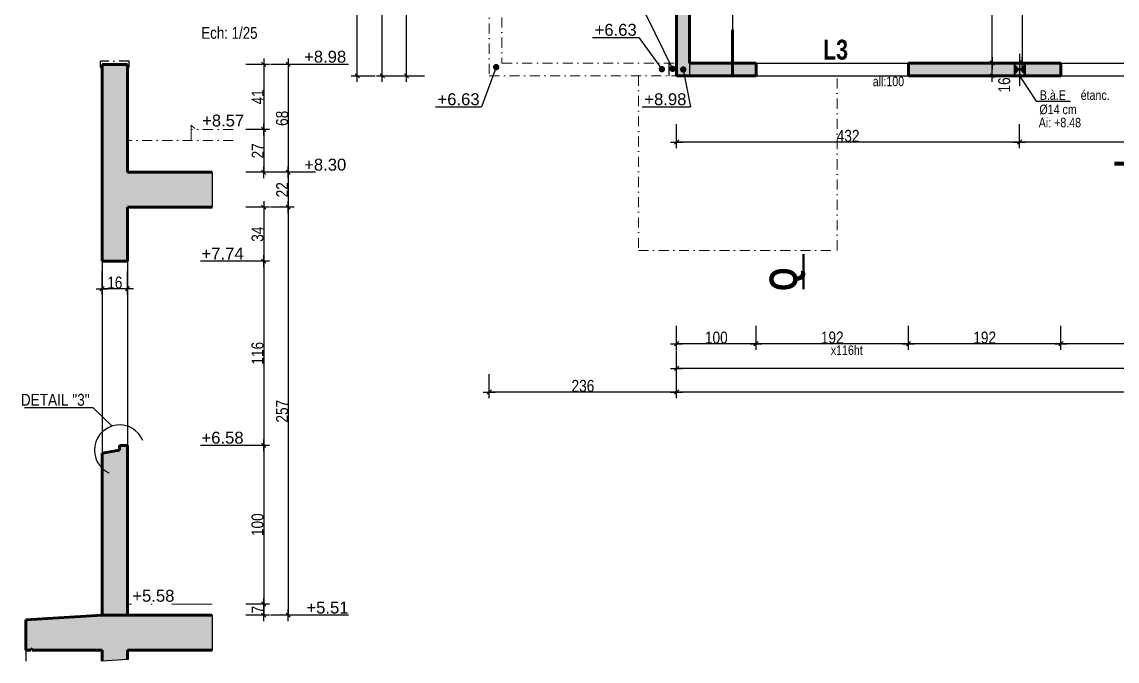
# Model space of a CAD drawing. Header units: millimetres. Extents: x 7120 to 15038, y -9128 to -4928.
# Drawn here: x 8596 to 9975, y -8154 to -7349 of the extents above; entities that cross this region are included whole.
import ezdxf
from ezdxf.enums import TextEntityAlignment as Align

# ---------------------------------------------------------------- set-up
doc = ezdxf.new("R2010")
doc.units = ezdxf.units.MM
doc.linetypes.add('TIRETPT2', pattern=[12.7, 6.35, -3.175, 0, -3.175])
doc.linetypes.add('TIRETPTX2', pattern=[50.8, 25.4, -12.7, 0, -12.7])
for name, color, linetype in [('01_cote_gen', 4, 'Continuous'), ('01_linteaux', 2, 'Continuous'), ('01_poch_BN', 9, 'Continuous'), ('01_poch_murs', 253, 'Continuous'), ('01_poch_poteaux', 250, 'Continuous'), ('01_resv', 32, 'Continuous'), ('01_texte', 230, 'Continuous'), ('AA_COTES', 2, 'Continuous')]:
    doc.layers.add(name, color=color, linetype=linetype)
doc.layers.add('01_murs_coup', color=5, linetype='Continuous', lineweight=60)
doc.layers.add('01_tram_axes', color=2, linetype='TIRETPTX2', lineweight=9)
doc.styles.add('ARIAL', font='arial.ttf')
doc.styles.add('Arial Narrow', font='ARIALN.TTF')
doc.styles.add('impact', font='impact.ttf')
doc.styles.add('MATTE_TXT', font='arial.ttf')
doc.styles.add('STYLE2', font='ARIALN.TTF')
doc.dimstyles.new('JB25', dxfattribs={"dimscale": 0.1, "dimtxt": 150, "dimasz": 15, "dimexe": 0.1, "dimexo": 0.1, "dimgap": 0.09, "dimtad": 1, "dimdec": 1, "dimlfac": 0.5, "dimdsep": 46, "dimtxsty": 'STYLE2', "dimblk1": 'BOND_G', "dimblk2": 'BOND_D', "dimsah": 1, "dimcen": 1.5, "dimdle": 0.01, "dimse1": 1, "dimse2": 1, "dimclrd": 4, "dimclre": 2, "dimclrt": 6, "dimazin": 2, "dimtfac": 2.333333, "dimtdec": 1, "dimtix": 1, "dimtmove": 2, "dimatfit": 3, "dimldrblk": 'BOND_G', "dimfxl": 1, "dimtolj": 1, "dimtzin": 0, "dimarcsym": 0})
doc.dimstyles.new('JB50', dxfattribs={"dimscale": 0.1, "dimtxt": 150, "dimasz": 15, "dimexe": 0.1, "dimexo": 0.1, "dimgap": 0.09, "dimtad": 1, "dimdec": 1, "dimdsep": 46, "dimtxsty": 'STYLE2', "dimblk1": 'BOND_G', "dimblk2": 'BOND_D', "dimsah": 1, "dimcen": 1.5, "dimdle": 0.01, "dimse1": 1, "dimse2": 1, "dimclrd": 4, "dimclre": 2, "dimclrt": 6, "dimazin": 2, "dimtfac": 2.333333, "dimtdec": 1, "dimtix": 1, "dimtmove": 2, "dimatfit": 3, "dimldrblk": 'BOND_G', "dimfxl": 1, "dimtolj": 1, "dimtzin": 0, "dimarcsym": 0})

# ---------------------------------------------------------------- blocks, each defined once
blk = doc.blocks.new('BOND_G')
at = {"layer": 'AA_COTES', "color": 0}
for p, q in [((0, -5), (0, 15)), ((5, 0), (-5, 0)), ((1.77, 1.77), (-1.77, -1.77))]:
    blk.add_line(p, q, dxfattribs=at)
blk = doc.blocks.new('BOND_D')
at = {"layer": 'AA_COTES', "color": 0}
for p, q in [((5, 0), (-5, 0)), ((-1.77, -1.77), (1.77, 1.77)), ((0, 5), (0, -15))]:
    blk.add_line(p, q, dxfattribs=at)
blk = doc.blocks.new('*D22')
at = {"layer": '01_cote_gen', "color": 4, "lineweight": -2, "transparency": 16777216}
blk.add_line((9018.4, -7415.5), (9018.4, -5838.5), dxfattribs=at)
at = {"layer": 'DEFPOINTS', "color": 0}
for p in [(9018.4, -5837), (9156.7, -5837), (9070.9, -7417)]:
    blk.add_point(p, dxfattribs=at)
at = {"layer": '01_cote_gen', "color": 4, "lineweight": -2, "transparency": 16777216, "xscale": 1.5, "yscale": 1.5, "zscale": 1.5}
for name, p, rotation in [('BOND_D', (9018.4, -5837), 90), ('BOND_G', (9018.4, -7417), 270)]:
    blk.add_blockref(name, p, dxfattribs=dict(at, rotation=rotation))
at = {"layer": '01_cote_gen', "color": 6, "transparency": 16777216, "insert": (9010.7, -6627), "char_height": 15, "attachment_point": 5, "rotation": 90, "style": 'STYLE2'}
blk.add_mtext('\\A1;1580', dxfattribs=at)
blk = doc.blocks.new('*D23')
at = {"layer": '01_cote_gen', "color": 4, "lineweight": -2, "transparency": 16777216}
blk.add_line((11167.1, -7785.6), (9422.1, -7785.6), dxfattribs=at)
at = {"layer": 'DEFPOINTS', "color": 0}
for p in [(9420.6, -7661), (11168.6, -7661), (9420.6, -7785.6)]:
    blk.add_point(p, dxfattribs=at)
at = {"layer": '01_cote_gen', "color": 4, "lineweight": -2, "transparency": 16777216, "xscale": 1.5, "yscale": 1.5, "zscale": 1.5, "rotation": 180}
blk.add_blockref('BOND_D', (9420.6, -7785.6), dxfattribs=at)
at = {"layer": '01_cote_gen', "color": 4, "lineweight": -2, "transparency": 16777216, "xscale": 1.5, "yscale": 1.5, "zscale": 1.5}
blk.add_blockref('BOND_G', (11168.6, -7785.6), dxfattribs=at)
at = {"layer": '01_cote_gen', "color": 6, "transparency": 16777216, "insert": (10294.6, -7778), "char_height": 15, "attachment_point": 5, "style": 'STYLE2'}
blk.add_mtext('\\A1;1748', dxfattribs=at)
blk = doc.blocks.new('*D25')
at = {"layer": '01_cote_gen', "color": 4, "lineweight": -2, "transparency": 16777216}
blk.add_line((10095.1, -7754.6), (9906.1, -7754.6), dxfattribs=at)
at = {"layer": 'DEFPOINTS', "color": 0}
for p in [(9904.6, -7731.1), (10096.6, -7731.1), (9904.6, -7754.6)]:
    blk.add_point(p, dxfattribs=at)
at = {"layer": '01_cote_gen', "color": 4, "lineweight": -2, "transparency": 16777216, "xscale": 1.5, "yscale": 1.5, "zscale": 1.5, "rotation": 180}
blk.add_blockref('BOND_D', (9904.6, -7754.6), dxfattribs=at)
at = {"layer": '01_cote_gen', "color": 4, "lineweight": -2, "transparency": 16777216, "xscale": 1.5, "yscale": 1.5, "zscale": 1.5}
blk.add_blockref('BOND_G', (10096.6, -7754.6), dxfattribs=at)
at = {"layer": '01_cote_gen', "color": 6, "transparency": 16777216, "insert": (10000.6, -7746.9), "char_height": 15, "attachment_point": 5, "style": 'STYLE2'}
blk.add_mtext('\\A1;192', dxfattribs=at)
blk = doc.blocks.new('*D26')
at = {"layer": '01_cote_gen', "color": 4, "lineweight": -2, "transparency": 16777216}
blk.add_line((9903.1, -7754.6), (9714.1, -7754.6), dxfattribs=at)
at = {"layer": 'DEFPOINTS', "color": 0}
for p in [(9712.6, -7732.1), (9904.6, -7731.1), (9712.6, -7754.6)]:
    blk.add_point(p, dxfattribs=at)
at = {"layer": '01_cote_gen', "color": 4, "lineweight": -2, "transparency": 16777216, "xscale": 1.5, "yscale": 1.5, "zscale": 1.5, "rotation": 180}
blk.add_blockref('BOND_D', (9712.6, -7754.6), dxfattribs=at)
at = {"layer": '01_cote_gen', "color": 4, "lineweight": -2, "transparency": 16777216, "xscale": 1.5, "yscale": 1.5, "zscale": 1.5}
blk.add_blockref('BOND_G', (9904.6, -7754.6), dxfattribs=at)
at = {"layer": '01_cote_gen', "color": 6, "transparency": 16777216, "insert": (9808.6, -7746.9), "char_height": 15, "attachment_point": 5, "style": 'STYLE2'}
blk.add_mtext('\\A1;192', dxfattribs=at)
blk = doc.blocks.new('*D27')
at = {"layer": '01_cote_gen', "color": 4, "lineweight": -2, "transparency": 16777216}
blk.add_line((9711.1, -7754.6), (9522.1, -7754.6), dxfattribs=at)
at = {"layer": 'DEFPOINTS', "color": 0}
for p in [(9520.6, -7732.1), (9712.6, -7732.1), (9520.6, -7754.6)]:
    blk.add_point(p, dxfattribs=at)
at = {"layer": '01_cote_gen', "color": 4, "lineweight": -2, "transparency": 16777216, "xscale": 1.5, "yscale": 1.5, "zscale": 1.5, "rotation": 180}
blk.add_blockref('BOND_D', (9520.6, -7754.6), dxfattribs=at)
at = {"layer": '01_cote_gen', "color": 4, "lineweight": -2, "transparency": 16777216, "xscale": 1.5, "yscale": 1.5, "zscale": 1.5}
blk.add_blockref('BOND_G', (9712.6, -7754.6), dxfattribs=at)
at = {"layer": '01_cote_gen', "color": 6, "transparency": 16777216, "insert": (9616.6, -7746.9), "char_height": 15, "attachment_point": 5, "style": 'STYLE2'}
blk.add_mtext('\\A1;192', dxfattribs=at)
blk = doc.blocks.new('*D67')
at = {"layer": '01_cote_gen', "color": 4, "lineweight": -2, "transparency": 16777216}
blk.add_line((13896.1, -7815.5), (9422.1, -7815.5), dxfattribs=at)
at = {"layer": 'DEFPOINTS', "color": 0}
for p in [(9420.6, -7661.5), (13897.6, -7732.1), (9420.6, -7815.5)]:
    blk.add_point(p, dxfattribs=at)
at = {"layer": '01_cote_gen', "color": 4, "lineweight": -2, "transparency": 16777216, "xscale": 1.5, "yscale": 1.5, "zscale": 1.5, "rotation": 180}
blk.add_blockref('BOND_D', (9420.6, -7815.5), dxfattribs=at)
at = {"layer": '01_cote_gen', "color": 4, "lineweight": -2, "transparency": 16777216, "xscale": 1.5, "yscale": 1.5, "zscale": 1.5}
blk.add_blockref('BOND_G', (13897.6, -7815.5), dxfattribs=at)
at = {"layer": '01_cote_gen', "color": 6, "transparency": 16777216, "insert": (11659.1, -7808), "char_height": 15, "attachment_point": 5, "style": 'STYLE2'}
blk.add_mtext('\\A1;4477', dxfattribs=at)
blk = doc.blocks.new('*D302')
at = {"layer": '01_cote_gen', "color": 4, "lineweight": -2, "transparency": 16777216}
blk.add_line((9519.1, -7754.6), (9422.1, -7754.6), dxfattribs=at)
at = {"layer": 'DEFPOINTS', "color": 0}
for p in [(9420.6, -7432.6), (9520.6, -7432.6), (9420.6, -7754.6)]:
    blk.add_point(p, dxfattribs=at)
at = {"layer": '01_cote_gen', "color": 4, "lineweight": -2, "transparency": 16777216, "xscale": 1.5, "yscale": 1.5, "zscale": 1.5, "rotation": 180}
blk.add_blockref('BOND_D', (9420.6, -7754.6), dxfattribs=at)
at = {"layer": '01_cote_gen', "color": 4, "lineweight": -2, "transparency": 16777216, "xscale": 1.5, "yscale": 1.5, "zscale": 1.5}
blk.add_blockref('BOND_G', (9520.6, -7754.6), dxfattribs=at)
at = {"layer": '01_cote_gen', "color": 6, "transparency": 16777216, "insert": (9470.6, -7746.9), "char_height": 15, "attachment_point": 5, "style": 'STYLE2'}
blk.add_mtext('\\A1;100', dxfattribs=at)
blk = doc.blocks.new('*D323')
at = {"layer": '01_cote_gen', "color": 4, "lineweight": -2, "transparency": 16777216}
blk.add_line((8727.5, -7685.3), (8698.5, -7685.3), dxfattribs=at)
at = {"layer": 'DEFPOINTS', "color": 0}
for p in [(8697, -7685.3), (8697, -7691.2), (8729, -7691.2)]:
    blk.add_point(p, dxfattribs=at)
at = {"layer": '01_cote_gen', "color": 4, "lineweight": -2, "transparency": 16777216, "xscale": 1.5, "yscale": 1.5, "zscale": 1.5, "rotation": 180}
blk.add_blockref('BOND_D', (8697, -7685.3), dxfattribs=at)
at = {"layer": '01_cote_gen', "color": 4, "lineweight": -2, "transparency": 16777216, "xscale": 1.5, "yscale": 1.5, "zscale": 1.5}
blk.add_blockref('BOND_G', (8729, -7685.3), dxfattribs=at)
at = {"layer": '01_cote_gen', "color": 6, "transparency": 16777216, "insert": (8713, -7677.6), "char_height": 15, "attachment_point": 5, "style": 'STYLE2'}
blk.add_mtext('\\A1;16', dxfattribs=at)
blk = doc.blocks.new('*D316')
at = {"layer": '01_cote_gen', "color": 4, "lineweight": -2, "transparency": 16777216}
blk.add_line((8900.5, -7584.1), (8900.5, -7649.1), dxfattribs=at)
at = {"layer": 'DEFPOINTS', "color": 0}
for p in [(8861.8, -7582.6), (8770.7, -7650.6), (8900.5, -7650.6)]:
    blk.add_point(p, dxfattribs=at)
at = {"layer": '01_cote_gen', "color": 4, "lineweight": -2, "transparency": 16777216, "xscale": 1.5, "yscale": 1.5, "zscale": 1.5}
for name, p, rotation in [('BOND_G', (8900.5, -7582.6), 90), ('BOND_D', (8900.5, -7650.6), 270)]:
    blk.add_blockref(name, p, dxfattribs=dict(at, rotation=rotation))
at = {"layer": '01_cote_gen', "color": 6, "transparency": 16777216, "insert": (8892.8, -7616.6), "char_height": 15, "attachment_point": 5, "rotation": 90, "style": 'STYLE2'}
blk.add_mtext('\\A1;34', dxfattribs=at)
blk = doc.blocks.new('*D317')
at = {"layer": '01_cote_gen', "color": 4, "lineweight": -2, "transparency": 16777216}
blk.add_line((8900.5, -7652.1), (8900.5, -7881.1), dxfattribs=at)
at = {"layer": 'DEFPOINTS', "color": 0}
for p in [(8770.7, -7650.6), (8770.7, -7882.6), (8900.5, -7882.6)]:
    blk.add_point(p, dxfattribs=at)
at = {"layer": '01_cote_gen', "color": 4, "lineweight": -2, "transparency": 16777216, "xscale": 1.5, "yscale": 1.5, "zscale": 1.5}
for name, p, rotation in [('BOND_G', (8900.5, -7650.6), 90), ('BOND_D', (8900.5, -7882.6), 270)]:
    blk.add_blockref(name, p, dxfattribs=dict(at, rotation=rotation))
at = {"layer": '01_cote_gen', "color": 6, "transparency": 16777216, "insert": (8892.8, -7766.6), "char_height": 15, "attachment_point": 5, "rotation": 90, "style": 'STYLE2'}
blk.add_mtext('\\A1;116', dxfattribs=at)
blk = doc.blocks.new('*D318')
at = {"layer": '01_cote_gen', "color": 4, "lineweight": -2, "transparency": 16777216}
blk.add_line((8900.5, -7884.1), (8900.5, -8081.1), dxfattribs=at)
at = {"layer": 'DEFPOINTS', "color": 0}
for p in [(8893, -7882.6), (8859.9, -8082.6), (8900.5, -8082.6)]:
    blk.add_point(p, dxfattribs=at)
at = {"layer": '01_cote_gen', "color": 4, "lineweight": -2, "transparency": 16777216, "xscale": 1.5, "yscale": 1.5, "zscale": 1.5}
for name, p, rotation in [('BOND_G', (8900.5, -7882.6), 90), ('BOND_D', (8900.5, -8082.6), 270)]:
    blk.add_blockref(name, p, dxfattribs=dict(at, rotation=rotation))
at = {"layer": '01_cote_gen', "color": 6, "transparency": 16777216, "insert": (8892.8, -7982.6), "char_height": 15, "attachment_point": 5, "rotation": 90, "style": 'STYLE2'}
blk.add_mtext('\\A1;100', dxfattribs=at)
blk = doc.blocks.new('*D314')
at = {"layer": '01_cote_gen', "color": 4, "lineweight": -2, "transparency": 16777216}
blk.add_line((8931.4, -7540.1), (8931.4, -7581.1), dxfattribs=at)
at = {"layer": 'DEFPOINTS', "color": 0}
for p in [(8923, -7538.6), (8893, -7582.6), (8931.4, -7582.6)]:
    blk.add_point(p, dxfattribs=at)
at = {"layer": '01_cote_gen', "color": 4, "lineweight": -2, "transparency": 16777216, "xscale": 1.5, "yscale": 1.5, "zscale": 1.5}
for name, p, rotation in [('BOND_G', (8931.4, -7538.6), 90), ('BOND_D', (8931.4, -7582.6), 270)]:
    blk.add_blockref(name, p, dxfattribs=dict(at, rotation=rotation))
at = {"layer": '01_cote_gen', "color": 6, "transparency": 16777216, "insert": (8923.8, -7560.6), "char_height": 15, "attachment_point": 5, "rotation": 90, "style": 'STYLE2'}
blk.add_mtext('\\A1;22', dxfattribs=at)
blk = doc.blocks.new('*D319')
at = {"layer": '01_cote_gen', "color": 4, "lineweight": -2, "transparency": 16777216}
blk.add_line((8931.4, -7584.1), (8931.4, -8095.1), dxfattribs=at)
at = {"layer": 'DEFPOINTS', "color": 0}
for p in [(8923.9, -7582.6), (8931.4, -8096.6), (8938.8, -8096.6)]:
    blk.add_point(p, dxfattribs=at)
at = {"layer": '01_cote_gen', "color": 4, "lineweight": -2, "transparency": 16777216, "xscale": 1.5, "yscale": 1.5, "zscale": 1.5}
for name, p, rotation in [('BOND_G', (8931.4, -7582.6), 90), ('BOND_D', (8931.4, -8096.6), 270)]:
    blk.add_blockref(name, p, dxfattribs=dict(at, rotation=rotation))
at = {"layer": '01_cote_gen', "color": 6, "transparency": 16777216, "insert": (8923.7, -7839.6), "char_height": 15, "attachment_point": 5, "rotation": 90, "style": 'STYLE2'}
blk.add_mtext('\\A1;257', dxfattribs=at)
blk = doc.blocks.new('*D315')
at = {"layer": '01_cote_gen', "color": 4, "lineweight": -2, "transparency": 16777216}
blk.add_line((8900.5, -8084.1), (8900.5, -8095.1), dxfattribs=at)
at = {"layer": 'DEFPOINTS', "color": 0}
for p in [(8895.3, -8082.6), (8900.5, -8096.6), (8908.9, -8096.6)]:
    blk.add_point(p, dxfattribs=at)
at = {"layer": '01_cote_gen', "color": 4, "lineweight": -2, "transparency": 16777216, "xscale": 1.5, "yscale": 1.5, "zscale": 1.5}
for name, p, rotation in [('BOND_G', (8900.5, -8082.6), 90), ('BOND_D', (8900.5, -8096.6), 270)]:
    blk.add_blockref(name, p, dxfattribs=dict(at, rotation=rotation))
at = {"layer": '01_cote_gen', "color": 6, "transparency": 16777216, "insert": (8893, -8089.6), "char_height": 15, "attachment_point": 5, "rotation": 90, "style": 'STYLE2'}
blk.add_mtext('\\A1;7', dxfattribs=at)
blk = doc.blocks.new('*D320')
at = {"layer": '01_cote_gen', "color": 4, "lineweight": -2, "transparency": 16777216}
blk.add_line((8931.4, -7404.1), (8931.4, -7537.1), dxfattribs=at)
at = {"layer": 'DEFPOINTS', "color": 0}
for p in [(8938.8, -7402.6), (8923.9, -7538.6), (8931.4, -7538.6)]:
    blk.add_point(p, dxfattribs=at)
at = {"layer": '01_cote_gen', "color": 4, "lineweight": -2, "transparency": 16777216, "xscale": 1.5, "yscale": 1.5, "zscale": 1.5}
for name, p, rotation in [('BOND_G', (8931.4, -7402.6), 90), ('BOND_D', (8931.4, -7538.6), 270)]:
    blk.add_blockref(name, p, dxfattribs=dict(at, rotation=rotation))
at = {"layer": '01_cote_gen', "color": 6, "transparency": 16777216, "insert": (8923.7, -7470.6), "char_height": 15, "attachment_point": 5, "rotation": 90, "style": 'STYLE2'}
blk.add_mtext('\\A1;68', dxfattribs=at)
blk = doc.blocks.new('*D321')
at = {"layer": '01_cote_gen', "color": 4, "lineweight": -2, "transparency": 16777216}
blk.add_line((8900.5, -7404.1), (8900.5, -7483.1), dxfattribs=at)
at = {"layer": 'DEFPOINTS', "color": 0}
for p in [(8908.9, -7402.6), (8877.2, -7484.6), (8900.5, -7484.6)]:
    blk.add_point(p, dxfattribs=at)
at = {"layer": '01_cote_gen', "color": 4, "lineweight": -2, "transparency": 16777216, "xscale": 1.5, "yscale": 1.5, "zscale": 1.5}
for name, p, rotation in [('BOND_G', (8900.5, -7402.6), 90), ('BOND_D', (8900.5, -7484.6), 270)]:
    blk.add_blockref(name, p, dxfattribs=dict(at, rotation=rotation))
at = {"layer": '01_cote_gen', "color": 6, "transparency": 16777216, "insert": (8893, -7443.6), "char_height": 15, "attachment_point": 5, "rotation": 90, "style": 'STYLE2'}
blk.add_mtext('\\A1;41', dxfattribs=at)
blk = doc.blocks.new('*D322')
at = {"layer": '01_cote_gen', "color": 4, "lineweight": -2, "transparency": 16777216}
blk.add_line((8900.5, -7486.1), (8900.5, -7537.1), dxfattribs=at)
at = {"layer": 'DEFPOINTS', "color": 0}
for p in [(8893, -7484.6), (8877.2, -7538.6), (8900.5, -7538.6)]:
    blk.add_point(p, dxfattribs=at)
at = {"layer": '01_cote_gen', "color": 4, "lineweight": -2, "transparency": 16777216, "xscale": 1.5, "yscale": 1.5, "zscale": 1.5}
for name, p, rotation in [('BOND_G', (8900.5, -7484.6), 90), ('BOND_D', (8900.5, -7538.6), 270)]:
    blk.add_blockref(name, p, dxfattribs=dict(at, rotation=rotation))
at = {"layer": '01_cote_gen', "color": 6, "transparency": 16777216, "insert": (8893, -7511.6), "char_height": 15, "attachment_point": 5, "rotation": 90, "style": 'STYLE2'}
blk.add_mtext('\\A1;27', dxfattribs=at)
blk = doc.blocks.new('*D362')
at = {"layer": '01_cote_gen', "color": 4, "lineweight": -2, "transparency": 16777216}
blk.add_line((9419.1, -7815.5), (9186.1, -7815.5), dxfattribs=at)
at = {"layer": 'DEFPOINTS', "color": 0}
for p in [(9184.6, -7432.6), (9420.6, -7793.1), (9184.6, -7815.5)]:
    blk.add_point(p, dxfattribs=at)
at = {"layer": '01_cote_gen', "color": 4, "lineweight": -2, "transparency": 16777216, "xscale": 1.5, "yscale": 1.5, "zscale": 1.5, "rotation": 180}
blk.add_blockref('BOND_D', (9184.6, -7815.5), dxfattribs=at)
at = {"layer": '01_cote_gen', "color": 4, "lineweight": -2, "transparency": 16777216, "xscale": 1.5, "yscale": 1.5, "zscale": 1.5}
blk.add_blockref('BOND_G', (9420.6, -7815.5), dxfattribs=at)
at = {"layer": '01_cote_gen', "color": 6, "transparency": 16777216, "insert": (9302.6, -7807.8), "char_height": 15, "attachment_point": 5, "style": 'STYLE2'}
blk.add_mtext('\\A1;236', dxfattribs=at)
blk = doc.blocks.new('*D363')
at = {"layer": '01_cote_gen', "color": 4, "lineweight": -2, "transparency": 16777216}
blk.add_line((9080.4, -7415.5), (9080.4, -7174.4), dxfattribs=at)
at = {"layer": 'DEFPOINTS', "color": 0}
for p in [(9080.4, -7172.9), (9487.2, -7172.9), (9529.2, -7417)]:
    blk.add_point(p, dxfattribs=at)
at = {"layer": '01_cote_gen', "color": 4, "lineweight": -2, "transparency": 16777216, "xscale": 1.5, "yscale": 1.5, "zscale": 1.5}
for name, p, rotation in [('BOND_D', (9080.4, -7172.9), 90), ('BOND_G', (9080.4, -7417), 270)]:
    blk.add_blockref(name, p, dxfattribs=dict(at, rotation=rotation))
at = {"layer": '01_cote_gen', "color": 6, "transparency": 16777216, "insert": (9072.9, -7295), "char_height": 15, "attachment_point": 5, "rotation": 90, "style": 'STYLE2'}
blk.add_mtext('\\A1;244', dxfattribs=at)
blk = doc.blocks.new('*D368')
at = {"layer": '01_cote_gen', "color": 4, "lineweight": -2, "transparency": 16777216}
blk.add_line((9049.9, -7415.5), (9049.9, -6547.4), dxfattribs=at)
at = {"layer": 'DEFPOINTS', "color": 0}
for p in [(9049.9, -6545.9), (9562.6, -6545.9), (9534, -7417)]:
    blk.add_point(p, dxfattribs=at)
at = {"layer": '01_cote_gen', "color": 4, "lineweight": -2, "transparency": 16777216, "xscale": 1.5, "yscale": 1.5, "zscale": 1.5}
for name, p, rotation in [('BOND_D', (9049.9, -6545.9), 90), ('BOND_G', (9049.9, -7417), 270)]:
    blk.add_blockref(name, p, dxfattribs=dict(at, rotation=rotation))
at = {"layer": '01_cote_gen', "color": 6, "transparency": 16777216, "insert": (9042.2, -6981.5), "char_height": 15, "attachment_point": 5, "rotation": 90, "style": 'STYLE2'}
blk.add_mtext('\\A1;871', dxfattribs=at)
blk = doc.blocks.new('*D404')
at = {"layer": '01_cote_gen', "color": 4, "lineweight": -2, "transparency": 16777216}
blk.add_line((9818.1, -7415.5), (9818.1, -7402.5), dxfattribs=at)
at = {"layer": 'DEFPOINTS', "color": 0}
for p in [(9818.1, -7401), (9852.5, -7401), (9808.6, -7417)]:
    blk.add_point(p, dxfattribs=at)
at = {"layer": '01_cote_gen', "color": 4, "lineweight": -2, "transparency": 16777216, "xscale": 1.5, "yscale": 1.5, "zscale": 1.5}
for name, p, rotation in [('BOND_D', (9818.1, -7401), 90), ('BOND_G', (9818.1, -7417), 270)]:
    blk.add_blockref(name, p, dxfattribs=dict(at, rotation=rotation))
at = {"layer": '01_cote_gen', "color": 6, "transparency": 16777216, "insert": (9833.3, -7428.5), "char_height": 15, "attachment_point": 5, "rotation": 90, "style": 'STYLE2'}
blk.add_mtext('\\A1;16', dxfattribs=at)
blk = doc.blocks.new('*D405')
at = {"layer": '01_cote_gen', "color": 4, "lineweight": -2, "transparency": 16777216}
blk.add_line((9818.1, -7399.5), (9818.1, -6565.4), dxfattribs=at)
at = {"layer": 'DEFPOINTS', "color": 0}
for p in [(9818.1, -6563.9), (9859, -6563.9), (9852.5, -7401)]:
    blk.add_point(p, dxfattribs=at)
at = {"layer": '01_cote_gen', "color": 4, "lineweight": -2, "transparency": 16777216, "xscale": 1.5, "yscale": 1.5, "zscale": 1.5}
for name, p, rotation in [('BOND_D', (9818.1, -6563.9), 90), ('BOND_G', (9818.1, -7401), 270)]:
    blk.add_blockref(name, p, dxfattribs=dict(at, rotation=rotation))
at = {"layer": '01_cote_gen', "color": 6, "transparency": 16777216, "insert": (9810.5, -6982.5), "char_height": 15, "attachment_point": 5, "rotation": 90, "style": 'STYLE2'}
blk.add_mtext('\\A1;837', dxfattribs=at)
blk = doc.blocks.new('*D555')
at = {"layer": '01_cote_gen', "color": 4, "lineweight": -2, "transparency": 16777216}
blk.add_line((9851.1, -7500.5), (9422.1, -7500.5), dxfattribs=at)
at = {"layer": 'DEFPOINTS', "color": 0}
for p in [(9420.6, -7432.8), (9852.6, -7445.7), (9420.6, -7500.5)]:
    blk.add_point(p, dxfattribs=at)
at = {"layer": '01_cote_gen', "color": 4, "lineweight": -2, "transparency": 16777216, "xscale": 1.5, "yscale": 1.5, "zscale": 1.5, "rotation": 180}
blk.add_blockref('BOND_D', (9420.6, -7500.5), dxfattribs=at)
at = {"layer": '01_cote_gen', "color": 4, "lineweight": -2, "transparency": 16777216, "xscale": 1.5, "yscale": 1.5, "zscale": 1.5}
blk.add_blockref('BOND_G', (9852.6, -7500.5), dxfattribs=at)
at = {"layer": '01_cote_gen', "color": 6, "transparency": 16777216, "insert": (9636.6, -7492.8), "char_height": 15, "attachment_point": 5, "style": 'STYLE2'}
blk.add_mtext('\\A1;432', dxfattribs=at)
blk = doc.blocks.new('*D556')
at = {"layer": '01_cote_gen', "color": 4, "lineweight": -2, "transparency": 16777216}
blk.add_line((10483.1, -7500.5), (9854.1, -7500.5), dxfattribs=at)
at = {"layer": 'DEFPOINTS', "color": 0}
for p in [(9852.6, -7429.8), (10484.6, -7429.8), (9852.6, -7500.5)]:
    blk.add_point(p, dxfattribs=at)
at = {"layer": '01_cote_gen', "color": 4, "lineweight": -2, "transparency": 16777216, "xscale": 1.5, "yscale": 1.5, "zscale": 1.5, "rotation": 180}
blk.add_blockref('BOND_D', (9852.6, -7500.5), dxfattribs=at)
at = {"layer": '01_cote_gen', "color": 4, "lineweight": -2, "transparency": 16777216, "xscale": 1.5, "yscale": 1.5, "zscale": 1.5}
blk.add_blockref('BOND_G', (10484.6, -7500.5), dxfattribs=at)
at = {"layer": '01_cote_gen', "color": 6, "transparency": 16777216, "insert": (10168.6, -7492.8), "char_height": 15, "attachment_point": 5, "style": 'STYLE2'}
blk.add_mtext('\\A1;632', dxfattribs=at)
blk = doc.blocks.new('*D640')
at = {"layer": '01_cote_gen', "color": 4, "lineweight": -2, "transparency": 16777216}
blk.add_line((9856, -6937.2), (9856, -7399.5), dxfattribs=at)
at = {"layer": 'DEFPOINTS', "color": 0}
for p in [(9833.5, -6935.7), (9856, -7401), (9880.9, -7401)]:
    blk.add_point(p, dxfattribs=at)
at = {"layer": '01_cote_gen', "color": 4, "lineweight": -2, "transparency": 16777216, "xscale": 1.5, "yscale": 1.5, "zscale": 1.5}
for name, p, rotation in [('BOND_G', (9856, -6935.7), 90), ('BOND_D', (9856, -7401), 270)]:
    blk.add_blockref(name, p, dxfattribs=dict(at, rotation=rotation))
at = {"layer": '01_cote_gen', "color": 6, "transparency": 16777216, "insert": (9848.3, -7168.3), "char_height": 15, "attachment_point": 5, "rotation": 90, "style": 'STYLE2'}
blk.add_mtext('\\A1;465.2', dxfattribs=at)

msp = doc.modelspace()

# ---------------------------------------------------------------- hatches: boundary and pattern name
at = {"layer": '01_poch_BN'}
h = msp.add_hatch(color=256, dxfattribs=at)
h.dxf.hatch_style = 1
h.paths.add_polyline_path([(8835.53, -7538.64), (8729.04, -7538.64), (8729.04, -7402.64), (8697.04, -7402.64), (8697.04, -7650.64), (8729.04, -7650.64), (8729.04, -7582.64), (8835.53, -7582.64)])
h.paths.add_polyline_path([(8729.04, -7882.64), (8719.04, -7882.64), (8719.04, -7888.64), (8697.04, -7892.64), (8697.04, -8096.64), (8729.04, -8096.64)])
h.paths.add_polyline_path([(8835.53, -8096.64), (8697.04, -8096.64), (8601.04, -8102.64), (8601.04, -8140.64), (8607.04, -8140.64), (8607.04, -8138.64, -0.4142136), (8609.04, -8140.64), (8697.04, -8140.64), (8697.04, -8154.44), (8729.04, -8152.39), (8729.04, -8140.64), (8835.53, -8140.64)])
at = {"layer": '01_poch_murs'}
h = msp.add_hatch(color=256, dxfattribs=at)
h.dxf.hatch_style = 1
h.paths.add_polyline_path([(9520.63, -7400.96), (9436.63, -7400.96), (9436.63, -7416.96), (9520.63, -7416.96)])
h.paths.add_polyline_path([(9904.63, -7400.96), (9712.63, -7400.96), (9712.63, -7416.96), (9904.63, -7416.96)])
h.paths.add_polyline_path([(10221.63, -7400.96), (10185.63, -7400.96), (10185.63, -6706), (10433.63, -6706), (10433.63, -6688), (10185.63, -6688), (10185.63, -6671), (10167.63, -6671), (10167.63, -7400.96), (10096.63, -7400.96), (10096.63, -7416.96), (10221.63, -7416.96)])
h.paths.add_polyline_path([(11168.63, -6688), (10535.63, -6688), (10535.63, -6706), (11150.63, -6706), (11150.63, -7400.96), (11048.63, -7400.96), (11048.63, -7416.96), (11168.63, -7416.96)])
h.paths.add_polyline_path([(10648.63, -7400.96), (10413.63, -7400.96), (10413.63, -7416.96), (10626.63, -7416.96), (10626.63, -7636.96), (10646.63, -7636.96), (10646.63, -7416.96), (10648.63, -7416.96)])
h.paths.add_polyline_path([(10776.63, -7400.96), (10745.63, -7400.96)], flags=17)
at = {"layer": '01_poch_poteaux'}
h = msp.add_hatch(color=256, dxfattribs=at)
h.dxf.hatch_style = 1
h.paths.add_polyline_path([(9820.63, -6545.94), (9756.63, -6545.94), (9756.63, -6418.96), (9740.63, -6418.96), (9740.63, -6545.94), (9420.63, -6545.94), (9420.63, -6764.94), (9436.63, -6764.94), (9436.63, -6563.94), (9820.63, -6563.94)])
h.paths.add_polyline_path([(9436.63, -6861.94), (9420.63, -6861.94), (9420.63, -6990.94), (9436.63, -6990.94)])
h.paths.add_polyline_path([(9436.63, -7172.94), (9420.63, -7172.94), (9420.63, -7416.96), (9436.63, -7416.96), (9436.63, -7400.96)])

# ---------------------------------------------------------------- linework, layer by layer
at = {"layer": '01_linteaux', "linetype": 'TIRETPT2', "ltscale": 7}
for p, q in [((8695.02, -7406.61), (8695.02, -7398.64)), ((8695.02, -7406.61), (8696.51, -7405.18)), ((8731.04, -7406.61), (8729.55, -7405.18)), ((8731.04, -7406.61), (8731.04, -7398.64))]:
    msp.add_line(p, q, dxfattribs=at)
at = {"layer": '01_linteaux', "linetype": 'TIRETPT2', "ltscale": 2}
msp.add_line((8731.04, -7398.64), (8695.02, -7398.64), dxfattribs=at)
at = {"layer": '01_linteaux'}
for p, q in [((9410.63, -7400.96), (9410.63, -7416.96)), ((9520.63, -7400.96), (9712.63, -7400.96)), ((9904.63, -7400.96), (10096.63, -7400.96)), ((9520.63, -7416.96), (9712.63, -7416.96)), ((9904.63, -7416.96), (10096.63, -7416.96)), ((8697.04, -7650.64), (8697.04, -7892.64)), ((8729.04, -7650.64), (8729.04, -7882.64)), ((8601.04, -8140.64), (8601.04, -8154.44))]:
    msp.add_line(p, q, dxfattribs=at)
at = {"layer": '01_murs_coup'}
for p, q in [((9420.63, -7172.94), (9420.63, -7416.96)), ((9436.63, -7172.94), (9436.63, -7400.96)), ((8729.04, -7402.64), (8697.04, -7402.64)), ((8697.04, -7650.64), (8697.04, -7402.64)), ((8729.04, -7538.64), (8729.04, -7402.64)), ((9436.63, -7400.96), (9520.63, -7400.96)), ((9520.63, -7400.96), (9520.63, -7416.96)), ((9712.63, -7400.96), (9904.63, -7400.96)), ((9712.63, -7400.96), (9712.63, -7416.96)), ((9904.63, -7400.96), (9904.63, -7416.96)), ((9420.63, -7416.96), (9520.63, -7416.96)), ((9712.63, -7416.96), (9904.63, -7416.96)), ((8835.53, -7538.64), (8729.04, -7538.64)), ((8835.53, -7582.64), (8729.04, -7582.64)), ((8729.04, -7650.64), (8729.04, -7582.64)), ((8729.04, -7650.64), (8697.04, -7650.64)), ((8697.04, -7892.64), (8719.04, -7888.64)), ((8697.04, -7892.64), (8719.04, -7888.64)), ((8719.04, -7888.64), (8719.04, -7882.64)), ((8729.04, -7882.64), (8719.04, -7882.64)), ((8719.04, -7882.64), (8719.04, -7888.64)), ((8729.04, -7882.64), (8719.04, -7882.64)), ((8729.04, -8096.64), (8729.04, -7882.64)), ((8697.04, -7892.64), (8697.04, -8096.64)), ((8697.04, -8096.64), (8601.04, -8102.64)), ((8835.53, -8096.64), (8697.04, -8096.64)), ((8601.04, -8102.64), (8601.04, -8140.64)), ((8607.04, -8140.64), (8601.04, -8140.64)), ((8607.04, -8138.64), (8607.04, -8140.64)), ((8697.04, -8140.64), (8609.04, -8140.64)), ((8697.04, -8140.64), (8697.04, -8154.44)), ((8835.53, -8140.64), (8729.04, -8140.64)), ((8729.04, -8140.64), (8729.04, -8152.39))]:
    msp.add_line(p, q, dxfattribs=at)
msp.add_arc((8607.04, -8140.64), 2, 0, 90, dxfattribs=at)
at = {"layer": '01_poch_BN'}
for p, q in [((8835.53, -7538.64), (8835.53, -7582.64)), ((8729.04, -8152.39), (8697.04, -8154.44))]:
    msp.add_line(p, q, dxfattribs=at)
at = {"layer": '01_poch_BN', "ltscale": 2}
msp.add_line((8835.53, -8096.64), (8835.53, -8140.64), dxfattribs=at)
at = {"layer": '01_poch_murs'}
msp.add_line((9436.63, -7400.96), (9436.63, -7416.96), dxfattribs=at)
at = {"layer": '01_resv'}
for p, q in [((9852.63, -7389.2), (9852.63, -7429.8)), ((9845.63, -7400.96), (9845.63, -7416.96)), ((9859.63, -7400.96), (9859.63, -7416.96))]:
    msp.add_line(p, q, dxfattribs=at)
msp.add_solid([(9845.63, -7400.96), (9845.63, -7416.96), (9859.63, -7416.96), (9859.63, -7400.96)], dxfattribs=at)
at = {"layer": '01_texte'}
for p, q in [((9490.91, -6545.94), (9490.91, -7416.96)), ((9381.76, -7339.84), (9415.46, -7408.23)), ((9314.78, -7368.74), (9372.82, -7368.74)), ((9372.82, -7368.74), (9402.05, -7408.75)), ((9007.24, -7402.64), (8938.84, -7402.64)), ((9193.38, -7406.11), (9174.96, -7456.21)), ((9428.96, -7409.07), (9438.23, -7456.21)), ((9852.63, -7416.96), (9873.62, -7449.18)), ((9116.91, -7456.21), (9174.96, -7456.21)), ((9377.41, -7456.21), (9438.23, -7456.21)), ((9873.62, -7449.18), (9916.71, -7449.18)), ((8965.59, -7538.64), (8897.19, -7538.64)), ((8878, -7650.64), (8820.96, -7650.64)), ((8685.71, -7835.47), (8599.39, -7835.47)), ((8709.64, -7858.31), (8685.71, -7835.47)), ((8878, -7882.64), (8820.96, -7882.64)), ((9007.24, -8096.64), (8938.84, -8096.64))]:
    msp.add_line(p, q, dxfattribs=at)
for points, const_width in [([(9490.91, -7416.96), (9490.91, -7358.78)], 4), ([(9580.31, -7641.63), (9580.31, -7686.02)], 3)]:
    msp.add_lwpolyline(points, dxfattribs=dict(at, const_width=const_width))
at = {"layer": '01_texte', "const_width": 4}
for points in [[(9191.38, -7406.11, 1), (9195.38, -7406.11, 1)], [(9400.05, -7408.75, 1), (9404.05, -7408.75, 1)], [(9413.46, -7408.23, 1), (9417.46, -7408.23, 1)], [(9426.96, -7409.07, 1), (9430.96, -7409.07, 1)]]:
    msp.add_lwpolyline(points, format="xyb", close=True, dxfattribs=at)
at = {"layer": '01_texte'}
msp.add_arc((8719.04, -7888.64), 31.75, 22.55429, 244.528, dxfattribs=at)
at = {"layer": '01_tram_axes', "ltscale": 0.5}
for p, q in [((9184.63, -6687.96), (9184.63, -7416.96)), ((9200.63, -6705.96), (9200.63, -7400.96)), ((9200.63, -7400.96), (9420.63, -7400.96)), ((9184.63, -7416.96), (9420.63, -7416.96)), ((9372.63, -7416.96), (9372.63, -7636.96)), ((9622.63, -7636.96), (9622.63, -7416.96)), ((8862.05, -7484.64), (8809.04, -7484.64)), ((8862.05, -7498.64), (8729.04, -7498.64)), ((9372.63, -7636.96), (9622.63, -7636.96))]:
    msp.add_line(p, q, dxfattribs=at)
at = {"layer": '01_tram_axes'}
for p, q in [((8809.04, -7498.64), (8809.04, -7479.07)), ((8809.04, -7479.07), (8813.73, -7483.36))]:
    msp.add_line(p, q, dxfattribs=at)
at = {"layer": '01_tram_axes', "ltscale": 2}
msp.add_line((8835.53, -8082.64), (8729.04, -8082.64), dxfattribs=at)

# ---------------------------------------------------------------- texts
at = {"layer": '01_texte'}
for s, style, p in [('+6.63', 'ARIAL', (9317.33, -7366.58)), ('+8.98', 'ARIAL', (8951.43, -7400.48)), ('+6.63', 'ARIAL', (9119.46, -7454.05)), ('+8.98', 'ARIAL', (9379.95, -7454.05)), ('+8.57', 'ARIAL', (8822.95, -7480.87)), ('+8.30', 'ARIAL', (8951.51, -7536.48)), ('+7.74', 'ARIAL', (8822.28, -7648.48)), ('DETAIL "3"', 'Arial Narrow', (8594.59, -7832.72)), ('+6.58', 'ARIAL', (8822.19, -7880.48)), ('+5.58', 'ARIAL', (8735.06, -8079.63)), ('+5.51', 'ARIAL', (8954.35, -8094.48))]:
    msp.add_text(s, height=15, dxfattribs=dict(at, style=style)).set_placement(p)
at = {"layer": '01_texte', "style": 'MATTE_TXT', "width": 0.8}
for s, height, p in [('Ech: 1/25', 15, (8857.37, -7374.94)), ('all:100', 12, (9687.39, -7433.73)), ('B.à.E', 12, (9894.47, -7450.99)), ('étanc.', 12, (9947.77, -7450.99)), ('%%C14 cm', 12, (9901.03, -7468.95)), ('Ai: +8.48', 12, (9903.34, -7485.53)), ('x116ht', 12, (9634.88, -7772.35))]:
    msp.add_text(s, height=height, dxfattribs=at).set_placement(p, align=Align.BOTTOM_CENTER)
at = {"layer": '01_texte', "style": 'impact'}
msp.add_text('L3', height=25, dxfattribs=at).set_placement((9620.8, -7404.06), align=Align.BOTTOM_CENTER)
for s, p in [('L', (10017.2, -7521.48)), ('Q', (9583.16, -7673.32))]:
    msp.add_text(s, height=35, rotation=90, dxfattribs=at).set_placement(p, align=Align.BOTTOM_CENTER)

# ---------------------------------------------------------------- dimensions: what is measured, and where the dimension line sits
at = {"layer": '01_cote_gen'}
for base, p1, p2, angle, dimstyle, picture, middle in [((9018.41, -5836.96), (9070.9, -7416.96), (9156.66, -5836.96), 90, 'JB50', '*D22', (9010.74, -6626.96)), ((9049.86, -6545.94), (9534.03, -7416.96), (9562.64, -6545.94), 90, 'JB50', '*D368', (9042.19, -6981.45)), ((9818.13, -6563.94), (9852.54, -7400.96), (9859, -6563.94), 90, 'JB50', '*D405', (9810.46, -6982.45)), ((9855.95, -7400.96), (9833.45, -6935.73), (9880.89, -7400.96), 90, 'JB50', '*D640', (9848.28, -7168.35)), ((9080.41, -7172.94), (9529.25, -7416.96), (9487.25, -7172.94), 90, 'JB50', '*D363', (9072.87, -7294.95)), ((8900.5, -7484.64), (8908.89, -7402.64), (8877.17, -7484.64), 90, 'JB25', '*D321', (8892.96, -7443.64)), ((8931.39, -7538.64), (8938.84, -7402.64), (8923.89, -7538.64), 90, 'JB25', '*D320', (8923.72, -7470.64)), ((8900.5, -7538.64), (8893, -7484.64), (8877.17, -7538.64), 90, 'JB25', '*D322', (8892.96, -7511.64)), ((8931.39, -7582.64), (8923, -7538.64), (8893, -7582.64), 90, 'JB25', '*D314', (8923.85, -7560.64)), ((8900.5, -7650.64), (8861.79, -7582.64), (8770.69, -7650.64), 90, 'JB25', '*D316', (8892.83, -7616.64)), ((8931.39, -8096.64), (8923.89, -7582.64), (8938.84, -8096.64), 90, 'JB25', '*D319', (8923.72, -7839.64)), ((8900.5, -7882.64), (8770.69, -7650.64), (8770.69, -7882.64), 90, 'JB25', '*D317', (8892.83, -7766.64)), ((8697.04, -7685.27), (8729.04, -7691.24), (8697.04, -7691.24), 180, 'JB25', '*D323', (8713.04, -7677.6)), ((8900.5, -8082.64), (8893, -7882.64), (8859.93, -8082.64), 90, 'JB25', '*D318', (8892.83, -7982.64)), ((8900.5, -8096.64), (8895.35, -8082.64), (8908.89, -8096.64), 90, 'JB25', '*D315', (8892.99, -8089.64))]:
    dim = msp.add_linear_dim(base=base, p1=p1, p2=p2, angle=angle, dimstyle=dimstyle, dxfattribs=at)
    dim.commit()
    dim.dimension.update_dxf_attribs({"geometry": picture, "text_midpoint": middle})
dim = msp.add_linear_dim(base=(9818.13, -7400.96), p1=(9808.63, -7416.96), p2=(9852.54, -7400.96), angle=90, dimstyle='JB50', dxfattribs=at)
dim.commit()
dim.dimension.update_dxf_attribs({"geometry": '*D404', "text_midpoint": (9833.32, -7428.51), "dimtype": 160})
for base, p1, p2, picture, middle in [((9184.63, -7815.47), (9420.63, -7793.14), (9184.63, -7432.64), '*D362', (9302.63, -7807.8)), ((9420.63, -7754.55), (9520.63, -7432.64), (9420.63, -7432.64), '*D302', (9470.63, -7746.89)), ((9420.63, -7500.51), (9852.63, -7445.68), (9420.63, -7432.84), '*D555', (9636.63, -7492.84)), ((9852.63, -7500.51), (10484.63, -7429.8), (9852.63, -7429.8), '*D556', (10168.63, -7492.84)), ((9420.63, -7785.64), (11168.63, -7660.95), (9420.63, -7660.95), '*D23', (10294.63, -7777.98)), ((9420.63, -7815.47), (13897.63, -7732.05), (9420.63, -7661.49), '*D67', (11659.13, -7807.96)), ((9520.63, -7754.55), (9712.63, -7732.05), (9520.63, -7732.05), '*D27', (9616.63, -7746.89)), ((9712.63, -7754.55), (9904.63, -7731.09), (9712.63, -7732.05), '*D26', (9808.63, -7746.89)), ((9904.63, -7754.55), (10096.63, -7731.09), (9904.63, -7731.09), '*D25', (10000.63, -7746.89))]:
    dim = msp.add_linear_dim(base=base, p1=p1, p2=p2, dimstyle='JB50', dxfattribs=at)
    dim.commit()
    dim.dimension.update_dxf_attribs({"geometry": picture, "text_midpoint": middle})

doc.saveas('drawing.dxf')
